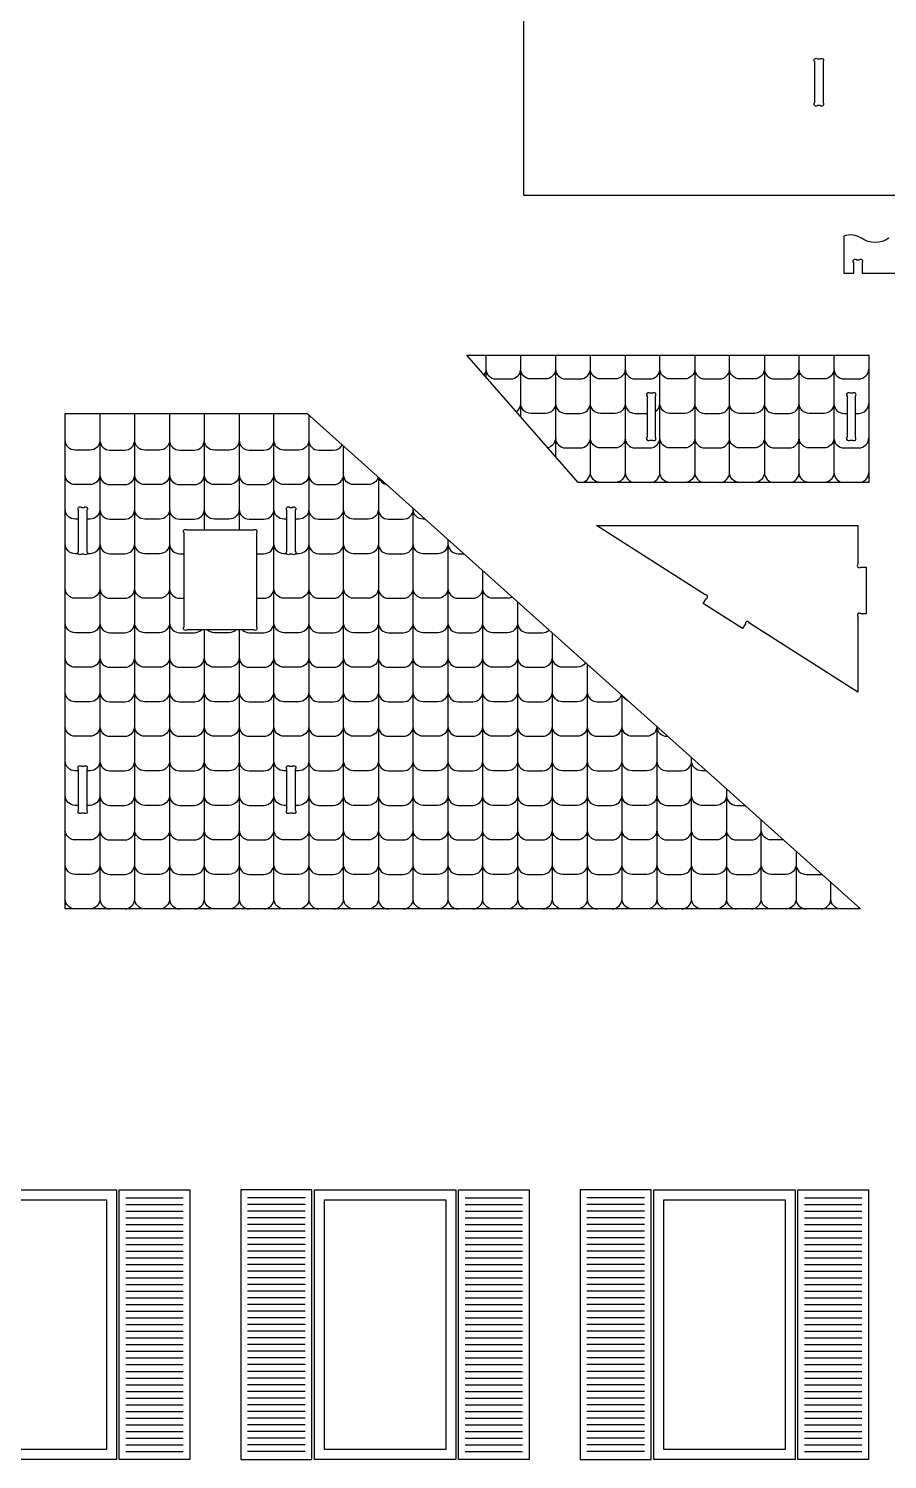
# Model space of a CAD drawing. Extents: x 9479 to 9938, y 971 to 1224.
# Drawn here: x 9705.8 to 9757.3, y 974.3 to 1060.1 of the extents above; entities that cross this region are included whole.
import ezdxf

# ---------------------------------------------------------------- set-up
doc = ezdxf.new("R2010")
doc.units = 0
doc.header["$MEASUREMENT"] = 0
doc.layers.add('LAYER_1', color=18, linetype='CONTINUOUS')

msp = doc.modelspace()

# ---------------------------------------------------------------- linework, layer by layer
at = {"layer": 'LAYER_1'}
for points in [[(9794.249, 1050.084), (9735.456, 1050.084), (9735.456, 1064.595), (9794.249, 1064.595)], [(9738.722, 1032.886), (9732.033, 1040.525), (9756.146, 1040.525), (9756.146, 1032.886)], [(9707.951, 1007.313), (9707.951, 1037.011), (9722.462, 1037.011), (9755.652, 1007.313)], [(9711.027, 990.463), (9711.027, 974.303), (9702.547, 974.303), (9702.547, 990.463)], [(9711.187, 990.463), (9715.427, 990.463), (9715.427, 974.303), (9711.187, 974.303)], [(9722.737, 990.463), (9718.497, 990.463), (9718.497, 974.303), (9722.737, 974.303)], [(9731.377, 990.463), (9731.377, 974.303), (9722.897, 974.303), (9722.897, 990.463)], [(9731.537, 990.463), (9735.777, 990.463), (9735.777, 974.303), (9731.537, 974.303)], [(9743.087, 990.463), (9738.847, 990.463), (9738.847, 974.303), (9743.087, 974.303)], [(9751.727, 990.463), (9751.727, 974.303), (9743.247, 974.303), (9743.247, 990.463)], [(9751.887, 990.463), (9756.127, 990.463), (9756.127, 974.303), (9751.887, 974.303)], [(9703.147, 989.863), (9710.427, 989.863), (9710.427, 974.903), (9703.147, 974.903)], [(9723.497, 989.863), (9730.777, 989.863), (9730.777, 974.903), (9723.497, 974.903)], [(9743.847, 989.863), (9751.127, 989.863), (9751.127, 974.903), (9743.847, 974.903)]]:
    msp.add_lwpolyline(points, close=True, dxfattribs=at)
for points in [[(9753.403, 1058.107), (9753.403, 1055.661, -1), (9753.226, 1055.484), (9753.08, 1055.484, -1), (9752.903, 1055.661), (9752.903, 1058.107, -1), (9753.08, 1058.284), (9753.226, 1058.284, -1)], [(9742.846, 1038.054), (9742.846, 1035.608, 1), (9743.023, 1035.431), (9743.169, 1035.431, 1), (9743.346, 1035.608), (9743.346, 1038.054, 1), (9743.169, 1038.231), (9743.023, 1038.231, 1)], [(9754.846, 1038.054), (9754.846, 1035.608, 1), (9755.023, 1035.431), (9755.169, 1035.431, 1), (9755.346, 1035.608), (9755.346, 1038.054, 1), (9755.169, 1038.231), (9755.023, 1038.231, 1)], [(9709.251, 1031.214), (9709.251, 1028.768, -1), (9709.074, 1028.591), (9708.927, 1028.591, -1), (9708.751, 1028.768), (9708.751, 1031.214, -1), (9708.927, 1031.391), (9709.074, 1031.391, -1)], [(9721.751, 1031.214), (9721.751, 1028.768, -1), (9721.574, 1028.591), (9721.427, 1028.591, -1), (9721.251, 1028.768), (9721.251, 1031.214, -1), (9721.427, 1031.391), (9721.574, 1031.391, -1)], [(9719.417, 1029.859), (9719.417, 1024.223, -1), (9719.241, 1024.046), (9715.261, 1024.046, -1), (9715.084, 1024.223), (9715.084, 1029.859, -1), (9715.261, 1030.036), (9719.241, 1030.036, -1)], [(9755.995, 1025.011), (9755.672, 1025.011, 1), (9755.495, 1024.834), (9755.495, 1020.304), (9748.99, 1024.452, 1), (9748.746, 1024.398), (9748.572, 1024.126), (9746.211, 1025.632), (9746.385, 1025.904, 1), (9746.331, 1026.148), (9739.827, 1030.297), (9755.495, 1030.297), (9755.495, 1027.988, 1), (9755.672, 1027.811), (9755.995, 1027.811)], [(9709.251, 1015.687), (9709.251, 1013.24, -1), (9709.074, 1013.063), (9708.927, 1013.063, -1), (9708.751, 1013.24), (9708.751, 1015.687, -1), (9708.927, 1015.863), (9709.074, 1015.863, -1)], [(9721.751, 1015.687), (9721.751, 1013.24, -1), (9721.574, 1013.063), (9721.427, 1013.063, -1), (9721.251, 1013.24), (9721.251, 1015.687, -1), (9721.427, 1015.863), (9721.574, 1015.863, -1)]]:
    msp.add_lwpolyline(points, format="xyb", close=True, dxfattribs=at)
for points in [[(9757.34, 1047.528, -0.300981), (9755.708, 1047.528, 0.236244), (9754.642, 1047.657), (9754.642, 1045.442), (9755.242, 1045.442), (9755.242, 1046.065, -1), (9755.419, 1046.242), (9755.565, 1046.242, -1), (9755.742, 1046.065), (9755.742, 1045.442), (9767.242, 1045.442)], [(9738.848, 1032.886, 0.414214), (9739.448, 1033.486), (9739.448, 1040.525)], [(9741.535, 1040.525), (9741.535, 1033.486, 0.414214), (9742.135, 1032.886)], [(9744.222, 1032.886, -0.414214), (9743.622, 1033.486), (9743.622, 1040.525)], [(9745.71, 1040.525), (9745.71, 1033.486, 0.414214), (9746.31, 1032.886)], [(9748.397, 1032.886, -0.414214), (9747.797, 1033.486), (9747.797, 1040.525)], [(9749.884, 1040.525), (9749.884, 1033.486, -0.414214), (9749.284, 1032.886)], [(9751.372, 1032.886, 0.414214), (9751.972, 1033.486), (9751.972, 1040.525)], [(9754.059, 1040.525), (9754.059, 1033.486, -0.414214), (9753.459, 1032.886)], [(9733.186, 1039.696, -0.159509), (9733.07, 1039.341)], [(9733.186, 1039.696, 0.414214), (9733.786, 1039.096), (9734.673, 1039.096, 0.414214), (9735.273, 1039.696)], [(9737.361, 1039.696, -0.414214), (9736.761, 1039.096), (9735.873, 1039.096, -0.414214), (9735.273, 1039.696)], [(9737.361, 1039.696, 0.414214), (9737.961, 1039.096), (9738.848, 1039.096, 0.414214), (9739.448, 1039.696)], [(9741.535, 1039.696, -0.414214), (9740.935, 1039.096), (9740.048, 1039.096, -0.414214), (9739.448, 1039.696)], [(9741.535, 1039.696, 0.414214), (9742.135, 1039.096), (9743.022, 1039.096, 0.414214), (9743.622, 1039.696)], [(9745.71, 1039.696, -0.414214), (9745.11, 1039.096), (9744.222, 1039.096, -0.414214), (9743.622, 1039.696)], [(9745.71, 1039.696, 0.414214), (9746.31, 1039.096), (9747.197, 1039.096, 0.414214), (9747.797, 1039.696)], [(9749.884, 1039.696, -0.414214), (9749.284, 1039.096), (9748.397, 1039.096, -0.414214), (9747.797, 1039.696)], [(9749.884, 1039.696, 0.414214), (9750.484, 1039.096), (9751.372, 1039.096, 0.414214), (9751.972, 1039.696)], [(9754.059, 1039.696, -0.414214), (9753.459, 1039.096), (9752.572, 1039.096, -0.414214), (9751.972, 1039.696)], [(9754.059, 1039.696, 0.414214), (9754.659, 1039.096), (9755.546, 1039.096, 0.414214), (9756.146, 1039.696)], [(9735.008, 1037.128, 0.249891), (9735.273, 1037.626)], [(9737.361, 1037.626, -0.414214), (9736.761, 1037.026), (9735.873, 1037.026, -0.414214), (9735.273, 1037.626)], [(9737.361, 1037.626, 0.414214), (9737.961, 1037.026), (9738.848, 1037.026, 0.414214), (9739.448, 1037.626)], [(9741.535, 1037.626, -0.414214), (9740.935, 1037.026), (9740.048, 1037.026, -0.414214), (9739.448, 1037.626)], [(9741.535, 1037.626, 0.414214), (9742.135, 1037.026), (9742.846, 1037.026)], [(9743.346, 1037.12, 0.255564), (9743.622, 1037.626)], [(9745.71, 1037.626, -0.414214), (9745.11, 1037.026), (9744.222, 1037.026, -0.414214), (9743.622, 1037.626)], [(9745.71, 1037.626, 0.414214), (9746.31, 1037.026), (9747.197, 1037.026, 0.414214), (9747.797, 1037.626)], [(9749.884, 1037.626, -0.414214), (9749.284, 1037.026), (9748.397, 1037.026, -0.414214), (9747.797, 1037.626)], [(9749.884, 1037.626, 0.414214), (9750.484, 1037.026), (9751.372, 1037.026, 0.414214), (9751.972, 1037.626)], [(9754.059, 1037.626, -0.414214), (9753.459, 1037.026), (9752.572, 1037.026, -0.414214), (9751.972, 1037.626)], [(9754.059, 1037.626, 0.414214), (9754.659, 1037.026), (9754.846, 1037.026)], [(9755.346, 1037.026), (9755.546, 1037.026, 0.414214), (9756.146, 1037.626)], [(9710.038, 1037.011), (9710.038, 1007.913, 0.414214), (9710.638, 1007.313)], [(9712.725, 1007.313, -0.414214), (9712.125, 1007.913), (9712.125, 1037.011)], [(9714.213, 1037.011), (9714.213, 1007.913, 0.414214), (9714.813, 1007.313)], [(9721.074, 1007.313, -0.414214), (9720.474, 1007.913), (9720.474, 1037.011)], [(9722.562, 1036.922), (9722.562, 1007.913, 0.414214), (9723.162, 1007.313)], [(9710.038, 1035.423, -0.414214), (9709.438, 1034.823), (9708.551, 1034.823, -0.414214), (9707.951, 1035.423)], [(9710.038, 1035.423, 0.414214), (9710.638, 1034.823), (9711.525, 1034.823, 0.414214), (9712.125, 1035.423)], [(9714.213, 1035.423, -0.414214), (9713.613, 1034.823), (9712.725, 1034.823, -0.414214), (9712.125, 1035.423)], [(9714.213, 1035.423, 0.414214), (9714.813, 1034.823), (9715.7, 1034.823, 0.414214), (9716.3, 1035.423)], [(9718.387, 1035.423, -0.414214), (9717.787, 1034.823), (9716.9, 1034.823, -0.414214), (9716.3, 1035.423)], [(9718.387, 1035.423, 0.414214), (9718.987, 1034.823), (9719.874, 1034.823, 0.414214), (9720.474, 1035.423)], [(9722.562, 1035.423, -0.414214), (9721.962, 1034.823), (9721.074, 1034.823, -0.414214), (9720.474, 1035.423)], [(9722.562, 1035.423, 0.414214), (9723.162, 1034.823), (9724.049, 1034.823, 0.26914), (9724.57, 1035.125)], [(9724.049, 1007.313, 0.414214), (9724.649, 1007.913), (9724.649, 1035.054)], [(9737.361, 1035.556, -0.349089), (9736.896, 1034.971)], [(9737.361, 1035.556, 0.414214), (9737.961, 1034.956), (9738.848, 1034.956, 0.414214), (9739.448, 1035.556)], [(9741.535, 1035.556, -0.414214), (9740.935, 1034.956), (9740.048, 1034.956, -0.414214), (9739.448, 1035.556)], [(9741.535, 1035.556, 0.414214), (9742.135, 1034.956), (9743.022, 1034.956, 0.414214), (9743.622, 1035.556)], [(9745.71, 1035.556, -0.414214), (9745.11, 1034.956), (9744.222, 1034.956, -0.414214), (9743.622, 1035.556)], [(9745.71, 1035.556, 0.414214), (9746.31, 1034.956), (9747.197, 1034.956, 0.414214), (9747.797, 1035.556)], [(9749.884, 1035.556, -0.414214), (9749.284, 1034.956), (9748.397, 1034.956, -0.414214), (9747.797, 1035.556)], [(9749.884, 1035.556, 0.414214), (9750.484, 1034.956), (9751.372, 1034.956, 0.414214), (9751.972, 1035.556)], [(9754.059, 1035.556, -0.414214), (9753.459, 1034.956), (9752.572, 1034.956, -0.414214), (9751.972, 1035.556)], [(9754.059, 1035.556, 0.414214), (9754.659, 1034.956), (9755.546, 1034.956, 0.414214), (9756.146, 1035.556)], [(9710.038, 1033.353, -0.414214), (9709.438, 1032.753), (9708.551, 1032.753, -0.414214), (9707.951, 1033.353)], [(9710.038, 1033.353, 0.414214), (9710.638, 1032.753), (9711.525, 1032.753, 0.414214), (9712.125, 1033.353)], [(9714.213, 1033.353, -0.414214), (9713.613, 1032.753), (9712.725, 1032.753, -0.414214), (9712.125, 1033.353)], [(9714.213, 1033.353, 0.414214), (9714.813, 1032.753), (9715.7, 1032.753, 0.414214), (9716.3, 1033.353)], [(9718.387, 1033.353, -0.414214), (9717.787, 1032.753), (9716.9, 1032.753, -0.414214), (9716.3, 1033.353)], [(9718.387, 1033.353, 0.414214), (9718.987, 1032.753), (9719.874, 1032.753, 0.414214), (9720.474, 1033.353)], [(9722.562, 1033.353, -0.414214), (9721.962, 1032.753), (9721.074, 1032.753, -0.414214), (9720.474, 1033.353)], [(9722.562, 1033.353, 0.414214), (9723.162, 1032.753), (9724.049, 1032.753, 0.414214), (9724.649, 1033.353)], [(9726.717, 1033.203, -0.342363), (9726.136, 1032.753), (9725.249, 1032.753, -0.414214), (9724.649, 1033.353)], [(9726.736, 1033.186), (9726.736, 1007.913, 0.414214), (9727.336, 1007.313)], [(9726.769, 1033.157, 0.260244), (9727.205, 1032.767)], [(9740.048, 1032.886, -0.414214), (9739.448, 1033.486)], [(9741.535, 1033.486, -0.414214), (9740.935, 1032.886)], [(9743.022, 1032.886, 0.414214), (9743.622, 1033.486)], [(9745.71, 1033.486, -0.414214), (9745.11, 1032.886)], [(9747.197, 1032.886, 0.414214), (9747.797, 1033.486)], [(9749.884, 1033.486, 0.414214), (9750.484, 1032.886)], [(9752.572, 1032.886, -0.414214), (9751.972, 1033.486)], [(9754.059, 1033.486, 0.414214), (9754.659, 1032.886)], [(9755.546, 1032.886, 0.414214), (9756.146, 1033.486)], [(9708.751, 1030.683), (9708.551, 1030.683, -0.414214), (9707.951, 1031.283)], [(9710.038, 1031.283, -0.414214), (9709.438, 1030.683), (9709.251, 1030.683)], [(9710.038, 1031.283, 0.414214), (9710.638, 1030.683), (9711.525, 1030.683, 0.414214), (9712.125, 1031.283)], [(9714.213, 1031.283, -0.414214), (9713.613, 1030.683), (9712.725, 1030.683, -0.414214), (9712.125, 1031.283)], [(9714.213, 1031.283, 0.414214), (9714.813, 1030.683), (9715.7, 1030.683, 0.414214), (9716.3, 1031.283)], [(9718.387, 1031.283, -0.414214), (9717.787, 1030.683), (9716.9, 1030.683, -0.414214), (9716.3, 1031.283)], [(9718.387, 1031.283, 0.414214), (9718.987, 1030.683), (9719.874, 1030.683, 0.414214), (9720.474, 1031.283)], [(9721.251, 1030.683), (9721.074, 1030.683, -0.414214), (9720.474, 1031.283)], [(9722.562, 1031.283, -0.414214), (9721.962, 1030.683), (9721.751, 1030.683)], [(9722.562, 1031.283, 0.414214), (9723.162, 1030.683), (9724.049, 1030.683, 0.414214), (9724.649, 1031.283)], [(9726.736, 1031.283, -0.414214), (9726.136, 1030.683), (9725.249, 1030.683, -0.414214), (9724.649, 1031.283)], [(9726.736, 1031.283, 0.414214), (9727.336, 1030.683), (9728.224, 1030.683, 0.414214), (9728.824, 1031.283)], [(9728.224, 1007.313, 0.414214), (9728.824, 1007.913), (9728.824, 1031.319)], [(9729.535, 1030.683), (9729.424, 1030.683, -0.414214), (9728.824, 1031.283)], [(9708.751, 1028.613), (9708.551, 1028.613, -0.414214), (9707.951, 1029.213)], [(9710.038, 1029.213, -0.414214), (9709.438, 1028.613), (9709.251, 1028.613)], [(9710.038, 1029.213, 0.414214), (9710.638, 1028.613), (9711.525, 1028.613, 0.414214), (9712.125, 1029.213)], [(9714.213, 1029.213, -0.414214), (9713.613, 1028.613), (9712.725, 1028.613, -0.414214), (9712.125, 1029.213)], [(9714.213, 1029.213, 0.414214), (9714.813, 1028.613), (9715.084, 1028.613)], [(9719.417, 1028.613), (9719.874, 1028.613, 0.414214), (9720.474, 1029.213)], [(9721.251, 1028.613), (9721.074, 1028.613, -0.414214), (9720.474, 1029.213)], [(9722.562, 1029.213, -0.414214), (9721.962, 1028.613), (9721.751, 1028.613)], [(9722.562, 1029.213, 0.414214), (9723.162, 1028.613), (9724.049, 1028.613, 0.414214), (9724.649, 1029.213)], [(9726.736, 1029.213, -0.414214), (9726.136, 1028.613), (9725.249, 1028.613, -0.414214), (9724.649, 1029.213)], [(9726.736, 1029.213, 0.414214), (9727.336, 1028.613), (9728.224, 1028.613, 0.414214), (9728.824, 1029.213)], [(9730.911, 1029.213, -0.414214), (9730.311, 1028.613), (9729.424, 1028.613, -0.414214), (9728.824, 1029.213)], [(9730.911, 1029.451), (9730.911, 1007.913, -0.414214), (9730.311, 1007.313)], [(9730.911, 1029.213, 0.414214), (9731.511, 1028.613), (9731.848, 1028.613)], [(9732.398, 1007.313, 0.414214), (9732.998, 1007.913), (9732.998, 1027.583)], [(9710.038, 1026.543, -0.414214), (9709.438, 1025.943), (9708.551, 1025.943, -0.414214), (9707.951, 1026.543)], [(9710.038, 1026.543, 0.414214), (9710.638, 1025.943), (9711.525, 1025.943, 0.414214), (9712.125, 1026.543)], [(9714.213, 1026.543, -0.414214), (9713.613, 1025.943), (9712.725, 1025.943, -0.414214), (9712.125, 1026.543)], [(9714.213, 1026.543, 0.414214), (9714.813, 1025.943), (9715.084, 1025.943)], [(9719.417, 1025.943), (9719.874, 1025.943, 0.414214), (9720.474, 1026.543)], [(9722.562, 1026.543, -0.414214), (9721.962, 1025.943), (9721.074, 1025.943, -0.414214), (9720.474, 1026.543)], [(9722.562, 1026.543, 0.414214), (9723.162, 1025.943), (9724.049, 1025.943, 0.414214), (9724.649, 1026.543)], [(9726.736, 1026.543, -0.414214), (9726.136, 1025.943), (9725.249, 1025.943, -0.414214), (9724.649, 1026.543)], [(9726.736, 1026.543, 0.414214), (9727.336, 1025.943), (9728.224, 1025.943, 0.414214), (9728.824, 1026.543)], [(9730.911, 1026.543, -0.414214), (9730.311, 1025.943), (9729.424, 1025.943, -0.414214), (9728.824, 1026.543)], [(9730.911, 1026.543, 0.414214), (9731.511, 1025.943), (9732.398, 1025.943, 0.414214), (9732.998, 1026.543)], [(9734.759, 1026.008, -0.118653), (9734.485, 1025.943), (9733.598, 1025.943, -0.414214), (9732.998, 1026.543)], [(9735.085, 1025.716), (9735.085, 1007.913, 0.414214), (9735.685, 1007.313)], [(9710.038, 1024.473, -0.414214), (9709.438, 1023.873), (9708.551, 1023.873, -0.414214), (9707.951, 1024.473)], [(9710.038, 1024.473, 0.414214), (9710.638, 1023.873), (9711.525, 1023.873, 0.414214), (9712.125, 1024.473)], [(9714.213, 1024.473, -0.414214), (9713.613, 1023.873), (9712.725, 1023.873, -0.414214), (9712.125, 1024.473)], [(9714.213, 1024.473, 0.414214), (9714.813, 1023.873), (9715.7, 1023.873, 0.197346), (9716.122, 1024.046)], [(9718.565, 1024.046, 0.197346), (9718.987, 1023.873), (9719.874, 1023.873, 0.414214), (9720.474, 1024.473)], [(9722.562, 1024.473, -0.414214), (9721.962, 1023.873), (9721.074, 1023.873, -0.414214), (9720.474, 1024.473)], [(9722.562, 1024.473, 0.414214), (9723.162, 1023.873), (9724.049, 1023.873, 0.414214), (9724.649, 1024.473)], [(9726.736, 1024.473, -0.414214), (9726.136, 1023.873), (9725.249, 1023.873, -0.414214), (9724.649, 1024.473)], [(9726.736, 1024.473, 0.414214), (9727.336, 1023.873), (9728.224, 1023.873, 0.414214), (9728.824, 1024.473)], [(9730.911, 1024.473, -0.414214), (9730.311, 1023.873), (9729.424, 1023.873, -0.414214), (9728.824, 1024.473)], [(9730.911, 1024.473, 0.414214), (9731.511, 1023.873), (9732.398, 1023.873, 0.414214), (9732.998, 1024.473)], [(9735.085, 1024.473, -0.414214), (9734.485, 1023.873), (9733.598, 1023.873, -0.414214), (9732.998, 1024.473)], [(9735.085, 1024.473, 0.414214), (9735.685, 1023.873), (9736.573, 1023.873, 0.185005), (9736.974, 1024.026)], [(9716.9, 1007.313, -0.414214), (9716.3, 1007.913), (9716.3, 1024.046)], [(9718.209, 1024.046, -0.197346), (9717.787, 1023.873), (9716.9, 1023.873, -0.197346), (9716.478, 1024.046)], [(9718.387, 1024.046), (9718.387, 1007.913, 0.414214), (9718.987, 1007.313)], [(9737.773, 1007.313, -0.414214), (9737.173, 1007.913), (9737.173, 1023.848)], [(9710.038, 1022.403, -0.414214), (9709.438, 1021.803), (9708.551, 1021.803, -0.414214), (9707.951, 1022.403)], [(9710.038, 1022.403, 0.414214), (9710.638, 1021.803), (9711.525, 1021.803, 0.414214), (9712.125, 1022.403)], [(9714.213, 1022.403, -0.414214), (9713.613, 1021.803), (9712.725, 1021.803, -0.414214), (9712.125, 1022.403)], [(9714.213, 1022.403, 0.414214), (9714.813, 1021.803), (9715.7, 1021.803, 0.414214), (9716.3, 1022.403)], [(9718.387, 1022.403, -0.414214), (9717.787, 1021.803), (9716.9, 1021.803, -0.414214), (9716.3, 1022.403)], [(9718.387, 1022.403, 0.414214), (9718.987, 1021.803), (9719.874, 1021.803, 0.414214), (9720.474, 1022.403)], [(9722.562, 1022.403, -0.414214), (9721.962, 1021.803), (9721.074, 1021.803, -0.414214), (9720.474, 1022.403)], [(9722.562, 1022.403, 0.414214), (9723.162, 1021.803), (9724.049, 1021.803, 0.414214), (9724.649, 1022.403)], [(9726.736, 1022.403, -0.414214), (9726.136, 1021.803), (9725.249, 1021.803, -0.414214), (9724.649, 1022.403)], [(9726.736, 1022.403, 0.414214), (9727.336, 1021.803), (9728.224, 1021.803, 0.414214), (9728.824, 1022.403)], [(9730.911, 1022.403, -0.414214), (9730.311, 1021.803), (9729.424, 1021.803, -0.414214), (9728.824, 1022.403)], [(9730.911, 1022.403, 0.414214), (9731.511, 1021.803), (9732.398, 1021.803, 0.414214), (9732.998, 1022.403)], [(9735.085, 1022.403, -0.414214), (9734.485, 1021.803), (9733.598, 1021.803, -0.414214), (9732.998, 1022.403)], [(9735.085, 1022.403, 0.414214), (9735.685, 1021.803), (9736.573, 1021.803, 0.414214), (9737.173, 1022.403)], [(9739.16, 1022.07, -0.251013), (9738.66, 1021.803), (9737.773, 1021.803, -0.414214), (9737.173, 1022.403)], [(9739.26, 1021.98), (9739.26, 1007.913, -0.414214), (9738.66, 1007.313)], [(9710.038, 1020.333, -0.414214), (9709.438, 1019.733), (9708.551, 1019.733, -0.414214), (9707.951, 1020.333)], [(9710.038, 1020.333, 0.414214), (9710.638, 1019.733), (9711.525, 1019.733, 0.414214), (9712.125, 1020.333)], [(9714.213, 1020.333, -0.414214), (9713.613, 1019.733), (9712.725, 1019.733, -0.414214), (9712.125, 1020.333)], [(9714.213, 1020.333, 0.414214), (9714.813, 1019.733), (9715.7, 1019.733, 0.414214), (9716.3, 1020.333)], [(9718.387, 1020.333, -0.414214), (9717.787, 1019.733), (9716.9, 1019.733, -0.414214), (9716.3, 1020.333)], [(9718.387, 1020.333, 0.414214), (9718.987, 1019.733), (9719.874, 1019.733, 0.414214), (9720.474, 1020.333)], [(9722.562, 1020.333, -0.414214), (9721.962, 1019.733), (9721.074, 1019.733, -0.414214), (9720.474, 1020.333)], [(9722.562, 1020.333, 0.414214), (9723.162, 1019.733), (9724.049, 1019.733, 0.414214), (9724.649, 1020.333)], [(9726.736, 1020.333, -0.414214), (9726.136, 1019.733), (9725.249, 1019.733, -0.414214), (9724.649, 1020.333)], [(9726.736, 1020.333, 0.414214), (9727.336, 1019.733), (9728.224, 1019.733, 0.414214), (9728.824, 1020.333)], [(9730.911, 1020.333, -0.414214), (9730.311, 1019.733), (9729.424, 1019.733, -0.414214), (9728.824, 1020.333)], [(9730.911, 1020.333, 0.414214), (9731.511, 1019.733), (9732.398, 1019.733, 0.414214), (9732.998, 1020.333)], [(9735.085, 1020.333, -0.414214), (9734.485, 1019.733), (9733.598, 1019.733, -0.414214), (9732.998, 1020.333)], [(9735.085, 1020.333, 0.414214), (9735.685, 1019.733), (9736.573, 1019.733, 0.414214), (9737.173, 1020.333)], [(9739.26, 1020.333, -0.414214), (9738.66, 1019.733), (9737.773, 1019.733, -0.414214), (9737.173, 1020.333)], [(9739.26, 1020.333, 0.414214), (9739.86, 1019.733), (9740.747, 1019.733, 0.321837), (9741.316, 1020.141)], [(9740.747, 1007.313, 0.414214), (9741.347, 1007.913), (9741.347, 1020.113)], [(9741.724, 1019.776, -0.175897), (9741.419, 1020.049)], [(9710.038, 1018.263, -0.414214), (9709.438, 1017.663), (9708.551, 1017.663, -0.414214), (9707.951, 1018.263)], [(9710.038, 1018.263, 0.414214), (9710.638, 1017.663), (9711.525, 1017.663, 0.414214), (9712.125, 1018.263)], [(9714.213, 1018.263, -0.414214), (9713.613, 1017.663), (9712.725, 1017.663, -0.414214), (9712.125, 1018.263)], [(9714.213, 1018.263, 0.414214), (9714.813, 1017.663), (9715.7, 1017.663, 0.414214), (9716.3, 1018.263)], [(9718.387, 1018.263, -0.414214), (9717.787, 1017.663), (9716.9, 1017.663, -0.414214), (9716.3, 1018.263)], [(9718.387, 1018.263, 0.414214), (9718.987, 1017.663), (9719.874, 1017.663, 0.414214), (9720.474, 1018.263)], [(9722.562, 1018.263, -0.414214), (9721.962, 1017.663), (9721.074, 1017.663, -0.414214), (9720.474, 1018.263)], [(9722.562, 1018.263, 0.414214), (9723.162, 1017.663), (9724.049, 1017.663, 0.414214), (9724.649, 1018.263)], [(9726.736, 1018.263, -0.414214), (9726.136, 1017.663), (9725.249, 1017.663, -0.414214), (9724.649, 1018.263)], [(9726.736, 1018.263, 0.414214), (9727.336, 1017.663), (9728.224, 1017.663, 0.414214), (9728.824, 1018.263)], [(9730.911, 1018.263, -0.414214), (9730.311, 1017.663), (9729.424, 1017.663, -0.414214), (9728.824, 1018.263)], [(9730.911, 1018.263, 0.414214), (9731.511, 1017.663), (9732.398, 1017.663, 0.414214), (9732.998, 1018.263)], [(9735.085, 1018.263, -0.414214), (9734.485, 1017.663), (9733.598, 1017.663, -0.414214), (9732.998, 1018.263)], [(9735.085, 1018.263, 0.414214), (9735.685, 1017.663), (9736.573, 1017.663, 0.414214), (9737.173, 1018.263)], [(9739.26, 1018.263, -0.414214), (9738.66, 1017.663), (9737.773, 1017.663, -0.414214), (9737.173, 1018.263)], [(9739.26, 1018.263, 0.414214), (9739.86, 1017.663), (9740.747, 1017.663, 0.414214), (9741.347, 1018.263)], [(9743.434, 1018.245, -0.405747), (9742.835, 1017.663), (9741.947, 1017.663, -0.414214), (9741.347, 1018.263)], [(9743.435, 1018.263), (9743.435, 1007.913, 0.414214), (9744.035, 1007.313)], [(9743.435, 1018.245, 0.405523), (9744.035, 1017.663), (9744.086, 1017.663)], [(9708.751, 1015.593), (9708.551, 1015.593, -0.414214), (9707.951, 1016.193)], [(9710.038, 1016.193, -0.414214), (9709.438, 1015.593), (9709.251, 1015.593)], [(9710.038, 1016.193, 0.414214), (9710.638, 1015.593), (9711.525, 1015.593, 0.414214), (9712.125, 1016.193)], [(9714.213, 1016.193, -0.414214), (9713.613, 1015.593), (9712.725, 1015.593, -0.414214), (9712.125, 1016.193)], [(9714.213, 1016.193, 0.414214), (9714.813, 1015.593), (9715.7, 1015.593, 0.414214), (9716.3, 1016.193)], [(9718.387, 1016.193, -0.414214), (9717.787, 1015.593), (9716.9, 1015.593, -0.414214), (9716.3, 1016.193)], [(9718.387, 1016.193, 0.414214), (9718.987, 1015.593), (9719.874, 1015.593, 0.414214), (9720.474, 1016.193)], [(9721.251, 1015.593), (9721.074, 1015.593, -0.414214), (9720.474, 1016.193)], [(9722.562, 1016.193, -0.414214), (9721.962, 1015.593), (9721.751, 1015.593)], [(9722.562, 1016.193, 0.414214), (9723.162, 1015.593), (9724.049, 1015.593, 0.414214), (9724.649, 1016.193)], [(9726.736, 1016.193, -0.414214), (9726.136, 1015.593), (9725.249, 1015.593, -0.414214), (9724.649, 1016.193)], [(9726.736, 1016.193, 0.414214), (9727.336, 1015.593), (9728.224, 1015.593, 0.414214), (9728.824, 1016.193)], [(9730.911, 1016.193, -0.414214), (9730.311, 1015.593), (9729.424, 1015.593, -0.414214), (9728.824, 1016.193)], [(9730.911, 1016.193, 0.414214), (9731.511, 1015.593), (9732.398, 1015.593, 0.414214), (9732.998, 1016.193)], [(9735.085, 1016.193, -0.414214), (9734.485, 1015.593), (9733.598, 1015.593, -0.414214), (9732.998, 1016.193)], [(9735.085, 1016.193, 0.414214), (9735.685, 1015.593), (9736.573, 1015.593, 0.414214), (9737.173, 1016.193)], [(9739.26, 1016.193, -0.414214), (9738.66, 1015.593), (9737.773, 1015.593, -0.414214), (9737.173, 1016.193)], [(9739.26, 1016.193, 0.414214), (9739.86, 1015.593), (9740.747, 1015.593, 0.414214), (9741.347, 1016.193)], [(9743.435, 1016.193, -0.414214), (9742.835, 1015.593), (9741.947, 1015.593, -0.414214), (9741.347, 1016.193)], [(9743.435, 1016.193, 0.414214), (9744.035, 1015.593), (9744.922, 1015.593, 0.414214), (9745.522, 1016.193)], [(9744.922, 1007.313, 0.414214), (9745.522, 1007.913), (9745.522, 1016.377)], [(9746.399, 1015.593), (9746.122, 1015.593, -0.414214), (9745.522, 1016.193)], [(9708.751, 1013.523), (9708.551, 1013.523, -0.414214), (9707.951, 1014.123)], [(9710.038, 1014.123, -0.414214), (9709.438, 1013.523), (9709.251, 1013.523)], [(9710.038, 1014.123, 0.414214), (9710.638, 1013.523), (9711.525, 1013.523, 0.414214), (9712.125, 1014.123)], [(9714.213, 1014.123, -0.414214), (9713.613, 1013.523), (9712.725, 1013.523, -0.414214), (9712.125, 1014.123)], [(9714.213, 1014.123, 0.414214), (9714.813, 1013.523), (9715.7, 1013.523, 0.414214), (9716.3, 1014.123)], [(9718.387, 1014.123, -0.414214), (9717.787, 1013.523), (9716.9, 1013.523, -0.414214), (9716.3, 1014.123)], [(9718.387, 1014.123, 0.414214), (9718.987, 1013.523), (9719.874, 1013.523, 0.414214), (9720.474, 1014.123)], [(9721.251, 1013.523), (9721.074, 1013.523, -0.414214), (9720.474, 1014.123)], [(9722.562, 1014.123, -0.414214), (9721.962, 1013.523), (9721.751, 1013.523)], [(9722.562, 1014.123, 0.414214), (9723.162, 1013.523), (9724.049, 1013.523, 0.414214), (9724.649, 1014.123)], [(9726.736, 1014.123, -0.414214), (9726.136, 1013.523), (9725.249, 1013.523, -0.414214), (9724.649, 1014.123)], [(9726.736, 1014.123, 0.414214), (9727.336, 1013.523), (9728.224, 1013.523, 0.414214), (9728.824, 1014.123)], [(9730.911, 1014.123, -0.414214), (9730.311, 1013.523), (9729.424, 1013.523, -0.414214), (9728.824, 1014.123)], [(9730.911, 1014.123, 0.414214), (9731.511, 1013.523), (9732.398, 1013.523, 0.414214), (9732.998, 1014.123)], [(9735.085, 1014.123, -0.414214), (9734.485, 1013.523), (9733.598, 1013.523, -0.414214), (9732.998, 1014.123)], [(9735.085, 1014.123, 0.414214), (9735.685, 1013.523), (9736.573, 1013.523, 0.414214), (9737.173, 1014.123)], [(9739.26, 1014.123, -0.414214), (9738.66, 1013.523), (9737.773, 1013.523, -0.414214), (9737.173, 1014.123)], [(9739.26, 1014.123, 0.414214), (9739.86, 1013.523), (9740.747, 1013.523, 0.414214), (9741.347, 1014.123)], [(9743.435, 1014.123, -0.414214), (9742.835, 1013.523), (9741.947, 1013.523, -0.414214), (9741.347, 1014.123)], [(9743.435, 1014.123, 0.414214), (9744.035, 1013.523), (9744.922, 1013.523, 0.414214), (9745.522, 1014.123)], [(9747.609, 1014.123, -0.414214), (9747.009, 1013.523), (9746.122, 1013.523, -0.414214), (9745.522, 1014.123)], [(9747.609, 1014.51), (9747.609, 1007.913, -0.414214), (9747.009, 1007.313)], [(9747.609, 1014.123, 0.414214), (9748.209, 1013.523), (9748.712, 1013.523)], [(9749.097, 1007.313, 0.414214), (9749.697, 1007.913), (9749.697, 1012.642)], [(9710.038, 1012.053, -0.414214), (9709.438, 1011.453), (9708.551, 1011.453, -0.414214), (9707.951, 1012.053)], [(9710.038, 1012.053, 0.414214), (9710.638, 1011.453), (9711.525, 1011.453, 0.414214), (9712.125, 1012.053)], [(9714.213, 1012.053, -0.414214), (9713.613, 1011.453), (9712.725, 1011.453, -0.414214), (9712.125, 1012.053)], [(9714.213, 1012.053, 0.414214), (9714.813, 1011.453), (9715.7, 1011.453, 0.414214), (9716.3, 1012.053)], [(9718.387, 1012.053, -0.414214), (9717.787, 1011.453), (9716.9, 1011.453, -0.414214), (9716.3, 1012.053)], [(9718.387, 1012.053, 0.414214), (9718.987, 1011.453), (9719.874, 1011.453, 0.414214), (9720.474, 1012.053)], [(9722.562, 1012.053, -0.414214), (9721.962, 1011.453), (9721.074, 1011.453, -0.414214), (9720.474, 1012.053)], [(9722.562, 1012.053, 0.414214), (9723.162, 1011.453), (9724.049, 1011.453, 0.414214), (9724.649, 1012.053)], [(9726.736, 1012.053, -0.414214), (9726.136, 1011.453), (9725.249, 1011.453, -0.414214), (9724.649, 1012.053)], [(9726.736, 1012.053, 0.414214), (9727.336, 1011.453), (9728.224, 1011.453, 0.414214), (9728.824, 1012.053)], [(9730.911, 1012.053, -0.414214), (9730.311, 1011.453), (9729.424, 1011.453, -0.414214), (9728.824, 1012.053)], [(9730.911, 1012.053, 0.414214), (9731.511, 1011.453), (9732.398, 1011.453, 0.414214), (9732.998, 1012.053)], [(9735.085, 1012.053, -0.414214), (9734.485, 1011.453), (9733.598, 1011.453, -0.414214), (9732.998, 1012.053)], [(9735.085, 1012.053, 0.414214), (9735.685, 1011.453), (9736.573, 1011.453, 0.414214), (9737.173, 1012.053)], [(9739.26, 1012.053, -0.414214), (9738.66, 1011.453), (9737.773, 1011.453, -0.414214), (9737.173, 1012.053)], [(9739.26, 1012.053, 0.414214), (9739.86, 1011.453), (9740.747, 1011.453, 0.414214), (9741.347, 1012.053)], [(9743.435, 1012.053, -0.414214), (9742.835, 1011.453), (9741.947, 1011.453, -0.414214), (9741.347, 1012.053)], [(9743.435, 1012.053, 0.414214), (9744.035, 1011.453), (9744.922, 1011.453, 0.414214), (9745.522, 1012.053)], [(9747.609, 1012.053, -0.414214), (9747.009, 1011.453), (9746.122, 1011.453, -0.414214), (9745.522, 1012.053)], [(9747.609, 1012.053, 0.414214), (9748.209, 1011.453), (9749.097, 1011.453, 0.414214), (9749.697, 1012.053)], [(9751.026, 1011.453), (9750.297, 1011.453, -0.414214), (9749.697, 1012.053)], [(9751.784, 1010.774), (9751.784, 1007.913, 0.414214), (9752.384, 1007.313)], [(9710.038, 1009.983, -0.414214), (9709.438, 1009.383), (9708.551, 1009.383, -0.414214), (9707.951, 1009.983)], [(9710.038, 1009.983, 0.414214), (9710.638, 1009.383), (9711.525, 1009.383, 0.414214), (9712.125, 1009.983)], [(9714.213, 1009.983, -0.414214), (9713.613, 1009.383), (9712.725, 1009.383, -0.414214), (9712.125, 1009.983)], [(9714.213, 1009.983, 0.414214), (9714.813, 1009.383), (9715.7, 1009.383, 0.414214), (9716.3, 1009.983)], [(9718.387, 1009.983, -0.414214), (9717.787, 1009.383), (9716.9, 1009.383, -0.414214), (9716.3, 1009.983)], [(9718.387, 1009.983, 0.414214), (9718.987, 1009.383), (9719.874, 1009.383, 0.414214), (9720.474, 1009.983)], [(9722.562, 1009.983, -0.414214), (9721.962, 1009.383), (9721.074, 1009.383, -0.414214), (9720.474, 1009.983)], [(9722.562, 1009.983, 0.414214), (9723.162, 1009.383), (9724.049, 1009.383, 0.414214), (9724.649, 1009.983)], [(9726.736, 1009.983, -0.414214), (9726.136, 1009.383), (9725.249, 1009.383, -0.414214), (9724.649, 1009.983)], [(9726.736, 1009.983, 0.414214), (9727.336, 1009.383), (9728.224, 1009.383, 0.414214), (9728.824, 1009.983)], [(9730.911, 1009.983, -0.414214), (9730.311, 1009.383), (9729.424, 1009.383, -0.414214), (9728.824, 1009.983)], [(9730.911, 1009.983, 0.414214), (9731.511, 1009.383), (9732.398, 1009.383, 0.414214), (9732.998, 1009.983)], [(9735.085, 1009.983, -0.414214), (9734.485, 1009.383), (9733.598, 1009.383, -0.414214), (9732.998, 1009.983)], [(9735.085, 1009.983, 0.414214), (9735.685, 1009.383), (9736.573, 1009.383, 0.414214), (9737.173, 1009.983)], [(9739.26, 1009.983, -0.414214), (9738.66, 1009.383), (9737.773, 1009.383, -0.414214), (9737.173, 1009.983)], [(9739.26, 1009.983, 0.414214), (9739.86, 1009.383), (9740.747, 1009.383, 0.414214), (9741.347, 1009.983)], [(9743.435, 1009.983, -0.414214), (9742.835, 1009.383), (9741.947, 1009.383, -0.414214), (9741.347, 1009.983)], [(9743.435, 1009.983, 0.414214), (9744.035, 1009.383), (9744.922, 1009.383, 0.414214), (9745.522, 1009.983)], [(9747.609, 1009.983, -0.414214), (9747.009, 1009.383), (9746.122, 1009.383, -0.414214), (9745.522, 1009.983)], [(9747.609, 1009.983, 0.414214), (9748.209, 1009.383), (9749.097, 1009.383, 0.414214), (9749.697, 1009.983)], [(9751.784, 1009.983, -0.414214), (9751.184, 1009.383), (9750.297, 1009.383, -0.414214), (9749.697, 1009.983)], [(9751.784, 1009.983, 0.414214), (9752.384, 1009.383), (9753.271, 1009.383, 0.026777), (9753.335, 1009.386)], [(9754.471, 1007.313, -0.414214), (9753.871, 1007.913), (9753.871, 1008.907)], [(9708.551, 1007.313, -0.414214), (9707.951, 1007.913)], [(9710.038, 1007.913, -0.414214), (9709.438, 1007.313)], [(9711.525, 1007.313, 0.414214), (9712.125, 1007.913)], [(9714.213, 1007.913, -0.414214), (9713.613, 1007.313)], [(9715.7, 1007.313, 0.414214), (9716.3, 1007.913)], [(9718.387, 1007.913, -0.414214), (9717.787, 1007.313)], [(9719.874, 1007.313, 0.414214), (9720.474, 1007.913)], [(9722.562, 1007.913, -0.414214), (9721.962, 1007.313)], [(9725.249, 1007.313, -0.414214), (9724.649, 1007.913)], [(9726.736, 1007.913, -0.414214), (9726.136, 1007.313)], [(9729.424, 1007.313, -0.414214), (9728.824, 1007.913)], [(9730.911, 1007.913, 0.414214), (9731.511, 1007.313)], [(9733.598, 1007.313, -0.414214), (9732.998, 1007.913)], [(9735.085, 1007.913, -0.414214), (9734.485, 1007.313)], [(9736.573, 1007.313, 0.414214), (9737.173, 1007.913)], [(9739.26, 1007.913, 0.414214), (9739.86, 1007.313)], [(9741.947, 1007.313, -0.414214), (9741.347, 1007.913)], [(9743.435, 1007.913, -0.414214), (9742.835, 1007.313)], [(9746.122, 1007.313, -0.414214), (9745.522, 1007.913)], [(9747.609, 1007.913, 0.414214), (9748.209, 1007.313)], [(9750.297, 1007.313, -0.414214), (9749.697, 1007.913)], [(9751.784, 1007.913, -0.414214), (9751.184, 1007.313)], [(9753.271, 1007.313, 0.414214), (9753.871, 1007.913)], [(9755.597, 1007.362, -0.102653), (9755.358, 1007.313)]]:
    msp.add_lwpolyline(points, format="xyb", dxfattribs=at)
for points in [[(9733.186, 1040.525), (9733.186, 1039.208)], [(9735.273, 1036.824), (9735.273, 1040.525)], [(9737.361, 1040.525), (9737.361, 1034.44)], [(9716.3, 1030.036), (9716.3, 1037.011)], [(9718.387, 1037.011), (9718.387, 1030.036)], [(9711.587, 989.983), (9715.027, 989.983)], [(9711.587, 989.583), (9715.027, 989.583)], [(9722.337, 989.983), (9718.897, 989.983)], [(9722.337, 989.583), (9718.897, 989.583)], [(9731.937, 989.983), (9735.377, 989.983)], [(9731.937, 989.583), (9735.377, 989.583)], [(9742.687, 989.983), (9739.247, 989.983)], [(9742.687, 989.583), (9739.247, 989.583)], [(9752.287, 989.983), (9755.727, 989.983)], [(9752.287, 989.583), (9755.727, 989.583)], [(9711.587, 989.183), (9715.027, 989.183)], [(9711.587, 988.783), (9715.027, 988.783)], [(9711.587, 988.383), (9715.027, 988.383)], [(9722.337, 989.183), (9718.897, 989.183)], [(9722.337, 988.783), (9718.897, 988.783)], [(9722.337, 988.383), (9718.897, 988.383)], [(9731.937, 989.183), (9735.377, 989.183)], [(9731.937, 988.783), (9735.377, 988.783)], [(9731.937, 988.383), (9735.377, 988.383)], [(9742.687, 989.183), (9739.247, 989.183)], [(9742.687, 988.783), (9739.247, 988.783)], [(9742.687, 988.383), (9739.247, 988.383)], [(9752.287, 989.183), (9755.727, 989.183)], [(9752.287, 988.783), (9755.727, 988.783)], [(9752.287, 988.383), (9755.727, 988.383)], [(9711.587, 987.983), (9715.027, 987.983)], [(9711.587, 987.583), (9715.027, 987.583)], [(9722.337, 987.983), (9718.897, 987.983)], [(9722.337, 987.583), (9718.897, 987.583)], [(9731.937, 987.983), (9735.377, 987.983)], [(9731.937, 987.583), (9735.377, 987.583)], [(9742.687, 987.983), (9739.247, 987.983)], [(9742.687, 987.583), (9739.247, 987.583)], [(9752.287, 987.983), (9755.727, 987.983)], [(9752.287, 987.583), (9755.727, 987.583)], [(9711.587, 987.183), (9715.027, 987.183)], [(9711.587, 986.783), (9715.027, 986.783)], [(9722.337, 987.183), (9718.897, 987.183)], [(9722.337, 986.783), (9718.897, 986.783)], [(9731.937, 987.183), (9735.377, 987.183)], [(9731.937, 986.783), (9735.377, 986.783)], [(9742.687, 987.183), (9739.247, 987.183)], [(9742.687, 986.783), (9739.247, 986.783)], [(9752.287, 987.183), (9755.727, 987.183)], [(9752.287, 986.783), (9755.727, 986.783)], [(9711.587, 986.383), (9715.027, 986.383)], [(9711.587, 985.983), (9715.027, 985.983)], [(9722.337, 986.383), (9718.897, 986.383)], [(9722.337, 985.983), (9718.897, 985.983)], [(9731.937, 986.383), (9735.377, 986.383)], [(9731.937, 985.983), (9735.377, 985.983)], [(9742.687, 986.383), (9739.247, 986.383)], [(9742.687, 985.983), (9739.247, 985.983)], [(9752.287, 986.383), (9755.727, 986.383)], [(9752.287, 985.983), (9755.727, 985.983)], [(9711.587, 985.583), (9715.027, 985.583)], [(9711.587, 985.183), (9715.027, 985.183)], [(9722.337, 985.583), (9718.897, 985.583)], [(9722.337, 985.183), (9718.897, 985.183)], [(9731.937, 985.583), (9735.377, 985.583)], [(9731.937, 985.183), (9735.377, 985.183)], [(9742.687, 985.583), (9739.247, 985.583)], [(9742.687, 985.183), (9739.247, 985.183)], [(9752.287, 985.583), (9755.727, 985.583)], [(9752.287, 985.183), (9755.727, 985.183)], [(9711.587, 984.783), (9715.027, 984.783)], [(9711.587, 984.383), (9715.027, 984.383)], [(9722.337, 984.783), (9718.897, 984.783)], [(9722.337, 984.383), (9718.897, 984.383)], [(9731.937, 984.783), (9735.377, 984.783)], [(9731.937, 984.383), (9735.377, 984.383)], [(9742.687, 984.783), (9739.247, 984.783)], [(9742.687, 984.383), (9739.247, 984.383)], [(9752.287, 984.783), (9755.727, 984.783)], [(9752.287, 984.383), (9755.727, 984.383)], [(9711.587, 983.983), (9715.027, 983.983)], [(9711.587, 983.583), (9715.027, 983.583)], [(9722.337, 983.983), (9718.897, 983.983)], [(9722.337, 983.583), (9718.897, 983.583)], [(9731.937, 983.983), (9735.377, 983.983)], [(9731.937, 983.583), (9735.377, 983.583)], [(9742.687, 983.983), (9739.247, 983.983)], [(9742.687, 983.583), (9739.247, 983.583)], [(9752.287, 983.983), (9755.727, 983.983)], [(9752.287, 983.583), (9755.727, 983.583)], [(9711.587, 983.183), (9715.027, 983.183)], [(9711.587, 982.783), (9715.027, 982.783)], [(9711.587, 982.383), (9715.027, 982.383)], [(9722.337, 983.183), (9718.897, 983.183)], [(9722.337, 982.783), (9718.897, 982.783)], [(9722.337, 982.383), (9718.897, 982.383)], [(9731.937, 983.183), (9735.377, 983.183)], [(9731.937, 982.783), (9735.377, 982.783)], [(9731.937, 982.383), (9735.377, 982.383)], [(9742.687, 983.183), (9739.247, 983.183)], [(9742.687, 982.783), (9739.247, 982.783)], [(9742.687, 982.383), (9739.247, 982.383)], [(9752.287, 983.183), (9755.727, 983.183)], [(9752.287, 982.783), (9755.727, 982.783)], [(9752.287, 982.383), (9755.727, 982.383)], [(9711.587, 981.983), (9715.027, 981.983)], [(9711.587, 981.583), (9715.027, 981.583)], [(9722.337, 981.983), (9718.897, 981.983)], [(9722.337, 981.583), (9718.897, 981.583)], [(9731.937, 981.983), (9735.377, 981.983)], [(9731.937, 981.583), (9735.377, 981.583)], [(9742.687, 981.983), (9739.247, 981.983)], [(9742.687, 981.583), (9739.247, 981.583)], [(9752.287, 981.983), (9755.727, 981.983)], [(9752.287, 981.583), (9755.727, 981.583)], [(9711.587, 981.183), (9715.027, 981.183)], [(9711.587, 980.783), (9715.027, 980.783)], [(9722.337, 981.183), (9718.897, 981.183)], [(9722.337, 980.783), (9718.897, 980.783)], [(9731.937, 981.183), (9735.377, 981.183)], [(9731.937, 980.783), (9735.377, 980.783)], [(9742.687, 981.183), (9739.247, 981.183)], [(9742.687, 980.783), (9739.247, 980.783)], [(9752.287, 981.183), (9755.727, 981.183)], [(9752.287, 980.783), (9755.727, 980.783)], [(9711.587, 980.383), (9715.027, 980.383)], [(9711.587, 979.983), (9715.027, 979.983)], [(9722.337, 980.383), (9718.897, 980.383)], [(9722.337, 979.983), (9718.897, 979.983)], [(9731.937, 980.383), (9735.377, 980.383)], [(9731.937, 979.983), (9735.377, 979.983)], [(9742.687, 980.383), (9739.247, 980.383)], [(9742.687, 979.983), (9739.247, 979.983)], [(9752.287, 980.383), (9755.727, 980.383)], [(9752.287, 979.983), (9755.727, 979.983)], [(9711.587, 979.583), (9715.027, 979.583)], [(9711.587, 979.183), (9715.027, 979.183)], [(9722.337, 979.583), (9718.897, 979.583)], [(9722.337, 979.183), (9718.897, 979.183)], [(9731.937, 979.583), (9735.377, 979.583)], [(9731.937, 979.183), (9735.377, 979.183)], [(9742.687, 979.583), (9739.247, 979.583)], [(9742.687, 979.183), (9739.247, 979.183)], [(9752.287, 979.583), (9755.727, 979.583)], [(9752.287, 979.183), (9755.727, 979.183)], [(9711.587, 978.783), (9715.027, 978.783)], [(9711.587, 978.383), (9715.027, 978.383)], [(9722.337, 978.783), (9718.897, 978.783)], [(9722.337, 978.383), (9718.897, 978.383)], [(9731.937, 978.783), (9735.377, 978.783)], [(9731.937, 978.383), (9735.377, 978.383)], [(9742.687, 978.783), (9739.247, 978.783)], [(9742.687, 978.383), (9739.247, 978.383)], [(9752.287, 978.783), (9755.727, 978.783)], [(9752.287, 978.383), (9755.727, 978.383)], [(9711.587, 977.983), (9715.027, 977.983)], [(9711.587, 977.583), (9715.027, 977.583)], [(9722.337, 977.983), (9718.897, 977.983)], [(9722.337, 977.583), (9718.897, 977.583)], [(9731.937, 977.983), (9735.377, 977.983)], [(9731.937, 977.583), (9735.377, 977.583)], [(9742.687, 977.983), (9739.247, 977.983)], [(9742.687, 977.583), (9739.247, 977.583)], [(9752.287, 977.983), (9755.727, 977.983)], [(9752.287, 977.583), (9755.727, 977.583)], [(9711.587, 977.183), (9715.027, 977.183)], [(9711.587, 976.783), (9715.027, 976.783)], [(9711.587, 976.383), (9715.027, 976.383)], [(9722.337, 977.183), (9718.897, 977.183)], [(9722.337, 976.783), (9718.897, 976.783)], [(9722.337, 976.383), (9718.897, 976.383)], [(9731.937, 977.183), (9735.377, 977.183)], [(9731.937, 976.783), (9735.377, 976.783)], [(9731.937, 976.383), (9735.377, 976.383)], [(9742.687, 977.183), (9739.247, 977.183)], [(9742.687, 976.783), (9739.247, 976.783)], [(9742.687, 976.383), (9739.247, 976.383)], [(9752.287, 977.183), (9755.727, 977.183)], [(9752.287, 976.783), (9755.727, 976.783)], [(9752.287, 976.383), (9755.727, 976.383)], [(9711.587, 975.983), (9715.027, 975.983)], [(9711.587, 975.583), (9715.027, 975.583)], [(9722.337, 975.983), (9718.897, 975.983)], [(9722.337, 975.583), (9718.897, 975.583)], [(9731.937, 975.983), (9735.377, 975.983)], [(9731.937, 975.583), (9735.377, 975.583)], [(9742.687, 975.983), (9739.247, 975.983)], [(9742.687, 975.583), (9739.247, 975.583)], [(9752.287, 975.983), (9755.727, 975.983)], [(9752.287, 975.583), (9755.727, 975.583)], [(9711.587, 975.183), (9715.027, 975.183)], [(9711.587, 974.783), (9715.027, 974.783)], [(9722.337, 975.183), (9718.897, 975.183)], [(9722.337, 974.783), (9718.897, 974.783)], [(9731.937, 975.183), (9735.377, 975.183)], [(9731.937, 974.783), (9735.377, 974.783)], [(9742.687, 975.183), (9739.247, 975.183)], [(9742.687, 974.783), (9739.247, 974.783)], [(9752.287, 975.183), (9755.727, 975.183)], [(9752.287, 974.783), (9755.727, 974.783)]]:
    msp.add_lwpolyline(points, dxfattribs=at)

doc.saveas('drawing.dxf')
